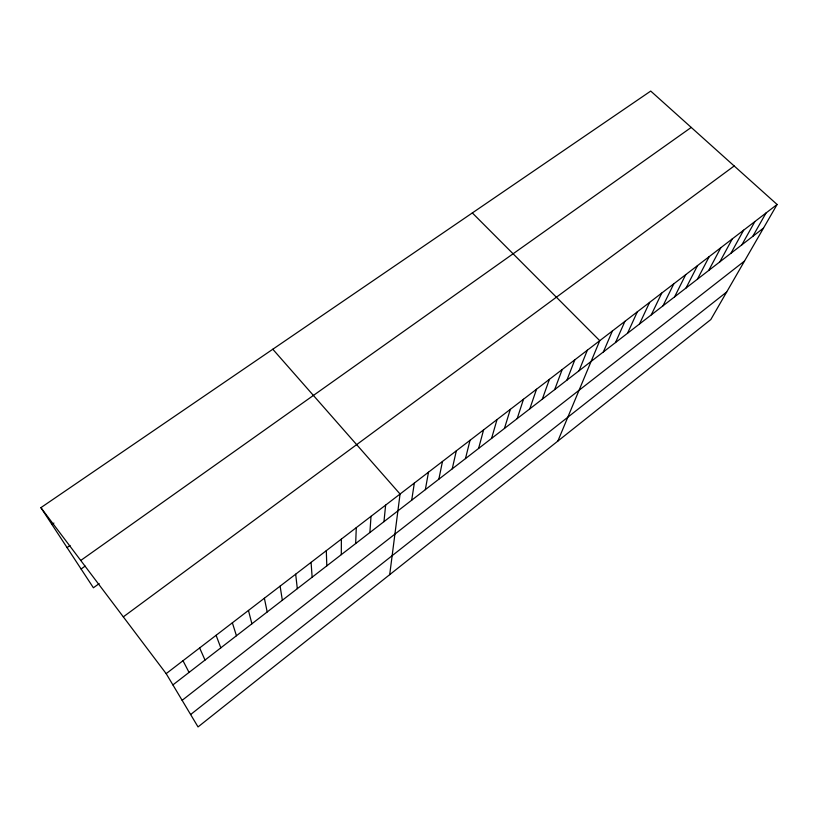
<?xml version="1.0" encoding="UTF-8"?>
<svg xmlns="http://www.w3.org/2000/svg" width="818" height="818" viewBox="0 0 818 818"><rect width="100%" height="100%" fill="white"/><g stroke="black" fill="none" stroke-linecap="round" stroke-linejoin="round"><path stroke-width="1.23" d="M341.31 554.645L341.372 539.093M355.677 543.53L356.28 527.651M369.889 532.538L371.024 516.322M383.969 521.649L385.626 505.115M389.705 574.665L400.063 494.031L272.803 349.235M411.689 500.207L414.348 483.06M425.34 489.655L428.489 472.201M438.847 479.195L442.477 461.454M452.231 468.847L456.332 450.82M465.473 458.601L470.033 440.288M478.591 448.458L483.602 429.869M491.587 438.407L497.027 419.562M504.44 428.458L510.33 409.348M517.18 418.611L523.489 399.245M529.798 408.847L536.516 389.245M542.293 399.184L549.41 379.337M554.665 389.613L562.191 369.531M566.925 380.135L574.829 359.818M579.062 370.748L587.355 350.196M557.856 441.076L599.758 340.677L472.334 212.936M603.357 351.955L612.406 330.963M615.514 342.548L624.932 321.341M627.549 333.243L637.324 311.822M639.471 324.02L649.604 302.394M651.281 314.879L661.762 293.059M662.989 305.83L673.807 283.815M674.574 296.873L685.729 274.654M686.057 287.987L697.539 265.584M697.427 279.194L709.226 256.607M708.695 270.472L720.811 247.711M719.86 261.842L732.284 238.907M730.924 253.283L743.644 230.175M741.885 244.807L754.902 221.535M752.744 236.402L766.057 212.966M777.1 204.49L710.811 319.562L198.038 726.926L166.166 673.643L40.9 507.651L650.729 91.074L777.1 204.49L166.166 673.643M190.625 714.533L726.691 291.995M182.128 700.331L744.544 261.014M172.905 684.901L763.511 228.079M123.313 616.864L734.186 165.972M99.182 583.612L93.395 587.774L40.9 507.651M81.094 569.001L85.154 566.107M80.757 560.463L691.23 127.424M67.066 547.59L70.072 545.473M51.912 524.45L53.906 523.08M182.997 660.719L189.05 672.416M199.643 647.938L205.021 660.065M216.095 635.3L220.819 647.846M232.363 622.805L236.443 635.76M248.457 610.443L251.903 623.797M264.367 598.224L267.2 611.966M280.114 586.138L282.343 600.259M295.676 574.185L297.312 588.674M311.075 562.365L312.139 577.211M326.31 550.667L326.801 565.872"/></g></svg>
